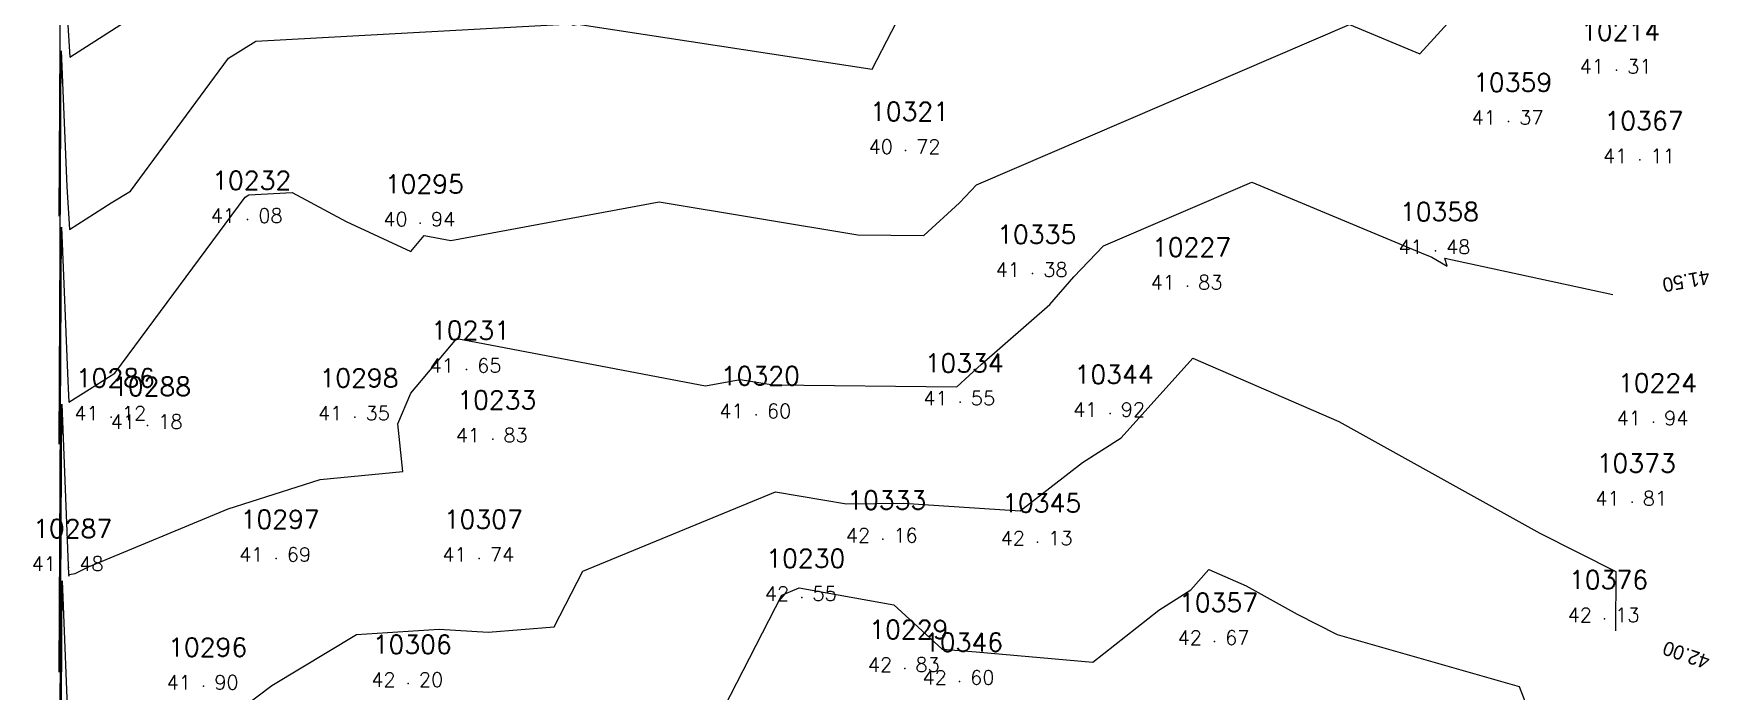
# Model space of a CAD drawing. Header units: millimetres. Extents: x 1412565 to 1412813, y 4931476 to 4931699.
# Drawn here: x 1412564.74 to 1412588.33, y 4931657.98 to 4931667.24 of the extents above; entities that cross this region are included whole.
import ezdxf
from ezdxf.enums import TextEntityAlignment as Align

# ---------------------------------------------------------------- set-up
doc = ezdxf.new("R2010")
doc.units = ezdxf.units.MM
for name, color, linetype in [('CIVIL', 50, 'Continuous'), ('CIVIL-DRAW', 80, 'Continuous'), ('CIVIL-NONAME', 130, 'Continuous'), ('CIVIL-TEXT', 240, 'Continuous'), ('CIVIL-Z', 50, 'Continuous'), ('Tcontours0', 7, 'Continuous'), ('Tcontours1', 7, 'Continuous'), ('Tcontours2', 7, 'Continuous')]:
    doc.layers.add(name, color=color, linetype=linetype)
doc.styles.add('CIVILCADMAIN', font='TXT.SHX')
doc.styles.add('MAVAT_HebTXT', font='hebtxt.shx')
doc.styles.get("Standard").update_dxf_attribs({"font": 'arial.ttf'})

# ---------------------------------------------------------------- blocks, each defined once
blk = doc.blocks.new('CIVIL-ZZ')
at = {"layer": 'CIVIL-DRAW'}
blk.add_point((0, 0), dxfattribs=at)
at = {"layer": 'CIVIL-NONAME'}
blk.add_attdef('NAME', text='', height=1.8, dxfattribs=at).set_placement((0, 2.1), align=Align.CENTER)
at = {"layer": 'CIVIL-TEXT', "flags": 8}
blk.add_attdef('TEXT', text='', height=2, dxfattribs=at).set_placement((0.2, -3.3), align=Align.CENTER)
at = {"layer": 'CIVIL-Z'}
blk.add_attdef('Z1', text='', height=1.6, dxfattribs=at).set_placement((-0.75, -0.225), align=Align.RIGHT)
blk.add_attdef('Z2', (0.75, -0.225), '', height=1.6, dxfattribs=at)

msp = doc.modelspace()

# ---------------------------------------------------------------- linework, layer by layer
at = {"layer": 'Tcontours0', "elevation": 40}
msp.add_lwpolyline([(1412565.097, 4931664.669), (1412565.124, 4931669.482), (1412565.19, 4931667.82), (1412565.246, 4931666.907), (1412566.134, 4931667.472), (1412566.317, 4931667.585), (1412567.251, 4931668.848), (1412567.962, 4931669.298), (1412569.991, 4931669.408), (1412572.972, 4931669.129), (1412575.289, 4931669.238), (1412575.589, 4931670.133), (1412576.392, 4931672.127), (1412578.629, 4931672.363), (1412578.784, 4931672.121), (1412581.823, 4931672.043), (1412583.346, 4931672.001), (1412583.942, 4931672.949), (1412583.953, 4931672.975), (1412584.039, 4931672.98), (1412586.988, 4931674.212)], dxfattribs=at)
at = {"layer": 'Tcontours1'}
for points, elevation in [([(1412565.096, 4931658.247), (1412565.131, 4931664.51), (1412565.217, 4931662.347), (1412565.235, 4931662.051), (1412565.523, 4931662.234), (1412565.882, 4931662.456), (1412567.713, 4931664.933), (1412567.766, 4931664.966), (1412568.378, 4931665), (1412569.139, 4931664.591), (1412570.045, 4931664.17), (1412570.235, 4931664.396), (1412570.61, 4931664.325), (1412573.542, 4931664.87), (1412576.342, 4931664.406), (1412577.27, 4931664.396), (1412577.769, 4931664.856), (1412578.011, 4931665.108), (1412583.259, 4931667.364), (1412584.251, 4931666.951), (1412584.744, 4931667.491), (1412584.857, 4931668.608), (1412585.204, 4931669.517), (1412586.952, 4931669.618)], 41), ([(1412567.515, 4931657.627), (1412568.09, 4931658.063), (1412569.281, 4931658.78), (1412570.445, 4931658.855), (1412571.138, 4931658.81), (1412572.064, 4931658.888), (1412572.467, 4931659.673), (1412575.179, 4931660.788), (1412576.181, 4931660.62), (1412576.976, 4931660.626), (1412578.626, 4931660.522), (1412579.501, 4931661.2), (1412580.047, 4931661.548), (1412581.057, 4931662.668), (1412583.111, 4931661.777), (1412585.941, 4931660.207), (1412587.008, 4931659.666), (1412587.007, 4931658.832)], 42), ([(1412565.095, 4931651.825), (1412565.138, 4931659.537), (1412565.227, 4931657.294)], 42)]:
    msp.add_lwpolyline(points, dxfattribs=dict(at, elevation=elevation))
at = {"layer": 'Tcontours2'}
for points, elevation in [([(1412565.096, 4931661.458), (1412565.127, 4931666.996), (1412565.203, 4931665.083), (1412565.241, 4931664.479), (1412565.829, 4931664.853), (1412566.1, 4931665.02), (1412567.482, 4931666.891), (1412567.864, 4931667.132), (1412572.302, 4931667.373), (1412572.331, 4931667.357), (1412572.403, 4931667.37), (1412572.581, 4931667.34), (1412576.54, 4931666.736), (1412577.096, 4931667.812), (1412581.779, 4931669.693), (1412583.48, 4931669.649), (1412583.9, 4931669.638), (1412584.064, 4931669.899), (1412584.578, 4931671.246), (1412586.964, 4931671.272)], 40.5), ([(1412565.095, 4931655.036), (1412565.134, 4931662.023), (1412565.23, 4931659.627), (1412565.231, 4931659.621), (1412565.233, 4931659.601), (1412565.237, 4931659.623), (1412565.32, 4931659.64), (1412565.508, 4931659.732), (1412567.476, 4931660.547), (1412568.77, 4931660.962), (1412569.933, 4931661.075), (1412569.866, 4931661.743), (1412570.045, 4931662.175), (1412570.693, 4931662.945), (1412574.193, 4931662.279), (1412574.682, 4931662.37), (1412575.149, 4931662.293), (1412577.734, 4931662.263), (1412578.08, 4931662.582), (1412579.042, 4931663.422), (1412579.381, 4931663.812), (1412579.8, 4931664.248), (1412581.886, 4931665.145), (1412584.271, 4931664.151), (1412584.418, 4931664.088), (1412584.638, 4931663.965), (1412584.603, 4931664.075), (1412586.967, 4931663.564)], 41.5), ([(1412574.092, 4931657.038), (1412575.27, 4931659.334), (1412575.516, 4931659.435), (1412575.696, 4931659.405), (1412576.847, 4931659.196), (1412577.525, 4931658.575), (1412578.004, 4931658.537), (1412579.647, 4931658.389), (1412580.576, 4931659.121), (1412581.027, 4931659.408), (1412581.283, 4931659.692), (1412581.804, 4931659.466), (1412582.522, 4931659.067), (1412583.088, 4931658.781), (1412585.647, 4931658.046), (1412586.665, 4931655.43)], 42.5)]:
    msp.add_lwpolyline(points, dxfattribs=dict(at, elevation=elevation))

# ---------------------------------------------------------------- block references
at = {"layer": 'CIVIL'}
ref = msp.add_blockref('CIVIL-ZZ', (1412587.02, 4931666.72, 41.31), dxfattribs=dict(at, xscale=0.2, yscale=0.2))
ref.add_attrib('Z2', '31', (1412587.17, 4931666.675), dxfattribs={"layer": 'CIVIL-Z', "height": 0.2, "style": 'CIVILCADMAIN'})
ref.add_attrib('Z1', '41', (1412586.5, 4931666.675), dxfattribs={"layer": 'CIVIL-Z', "height": 0.2, "style": 'CIVILCADMAIN'})
ref.add_attrib('NAME', '10214', (1412586.52, 4931667.14), dxfattribs={"layer": 'CIVIL-NONAME', "height": 0.26, "style": 'CIVILCADMAIN'})
ref = msp.add_blockref('CIVIL-ZZ', (1412585.5, 4931666, 41.37), dxfattribs=dict(at, xscale=0.2, yscale=0.2))
ref.add_attrib('Z2', '37', (1412585.65, 4931665.955), dxfattribs={"layer": 'CIVIL-Z', "height": 0.2, "style": 'CIVILCADMAIN'})
ref.add_attrib('Z1', '41', (1412584.98, 4931665.955), dxfattribs={"layer": 'CIVIL-Z', "height": 0.2, "style": 'CIVILCADMAIN'})
ref.add_attrib('NAME', '10359', (1412585, 4931666.42), dxfattribs={"layer": 'CIVIL-NONAME', "height": 0.26, "style": 'CIVILCADMAIN'})
ref = msp.add_blockref('CIVIL-ZZ', (1412577.01, 4931665.59, 40.72), dxfattribs=dict(at, xscale=0.2, yscale=0.2))
ref.add_attrib('Z2', '72', (1412577.16, 4931665.545), dxfattribs={"layer": 'CIVIL-Z', "height": 0.2, "style": 'CIVILCADMAIN'})
ref.add_attrib('Z1', '40', (1412576.49, 4931665.545), dxfattribs={"layer": 'CIVIL-Z', "height": 0.2, "style": 'CIVILCADMAIN'})
ref.add_attrib('NAME', '10321', (1412576.51, 4931666.01), dxfattribs={"layer": 'CIVIL-NONAME', "height": 0.26, "style": 'CIVILCADMAIN'})
ref = msp.add_blockref('CIVIL-ZZ', (1412587.35, 4931665.46, 41.11), dxfattribs=dict(at, xscale=0.2, yscale=0.2))
ref.add_attrib('Z2', '11', (1412587.5, 4931665.415), dxfattribs={"layer": 'CIVIL-Z', "height": 0.2, "style": 'CIVILCADMAIN'})
ref.add_attrib('Z1', '41', (1412586.83, 4931665.415), dxfattribs={"layer": 'CIVIL-Z', "height": 0.2, "style": 'CIVILCADMAIN'})
ref.add_attrib('NAME', '10367', (1412586.85, 4931665.88), dxfattribs={"layer": 'CIVIL-NONAME', "height": 0.26, "style": 'CIVILCADMAIN'})
ref = msp.add_blockref('CIVIL-ZZ', (1412567.75, 4931664.62, 41.08), dxfattribs=dict(at, xscale=0.2, yscale=0.2))
ref.add_attrib('Z2', '08', (1412567.9, 4931664.575), dxfattribs={"layer": 'CIVIL-Z', "height": 0.2, "style": 'CIVILCADMAIN'})
ref.add_attrib('Z1', '41', (1412567.23, 4931664.575), dxfattribs={"layer": 'CIVIL-Z', "height": 0.2, "style": 'CIVILCADMAIN'})
ref.add_attrib('NAME', '10232', (1412567.25, 4931665.04), dxfattribs={"layer": 'CIVIL-NONAME', "height": 0.26, "style": 'CIVILCADMAIN'})
ref = msp.add_blockref('CIVIL-ZZ', (1412570.18, 4931664.57, 40.94), dxfattribs=dict(at, xscale=0.2, yscale=0.2))
ref.add_attrib('Z2', '94', (1412570.33, 4931664.525), dxfattribs={"layer": 'CIVIL-Z', "height": 0.2, "style": 'CIVILCADMAIN'})
ref.add_attrib('Z1', '40', (1412569.66, 4931664.525), dxfattribs={"layer": 'CIVIL-Z', "height": 0.2, "style": 'CIVILCADMAIN'})
ref.add_attrib('NAME', '10295', (1412569.68, 4931664.99), dxfattribs={"layer": 'CIVIL-NONAME', "height": 0.26, "style": 'CIVILCADMAIN'})
ref = msp.add_blockref('CIVIL-ZZ', (1412584.47, 4931664.18, 41.48), dxfattribs=dict(at, xscale=0.2, yscale=0.2))
ref.add_attrib('Z2', '48', (1412584.62, 4931664.135), dxfattribs={"layer": 'CIVIL-Z', "height": 0.2, "style": 'CIVILCADMAIN'})
ref.add_attrib('Z1', '41', (1412583.95, 4931664.135), dxfattribs={"layer": 'CIVIL-Z', "height": 0.2, "style": 'CIVILCADMAIN'})
ref.add_attrib('NAME', '10358', (1412583.97, 4931664.6), dxfattribs={"layer": 'CIVIL-NONAME', "height": 0.26, "style": 'CIVILCADMAIN'})
ref = msp.add_blockref('CIVIL-ZZ', (1412578.8, 4931663.86, 41.38), dxfattribs=dict(at, xscale=0.2, yscale=0.2))
ref.add_attrib('Z2', '38', (1412578.95, 4931663.815), dxfattribs={"layer": 'CIVIL-Z', "height": 0.2, "style": 'CIVILCADMAIN'})
ref.add_attrib('Z1', '41', (1412578.28, 4931663.815), dxfattribs={"layer": 'CIVIL-Z', "height": 0.2, "style": 'CIVILCADMAIN'})
ref.add_attrib('NAME', '10335', (1412578.3, 4931664.28), dxfattribs={"layer": 'CIVIL-NONAME', "height": 0.26, "style": 'CIVILCADMAIN'})
ref = msp.add_blockref('CIVIL-ZZ', (1412580.98, 4931663.68, 41.83), dxfattribs=dict(at, xscale=0.2, yscale=0.2))
ref.add_attrib('Z2', '83', (1412581.13, 4931663.635), dxfattribs={"layer": 'CIVIL-Z', "height": 0.2, "style": 'CIVILCADMAIN'})
ref.add_attrib('Z1', '41', (1412580.46, 4931663.635), dxfattribs={"layer": 'CIVIL-Z', "height": 0.2, "style": 'CIVILCADMAIN'})
ref.add_attrib('NAME', '10227', (1412580.48, 4931664.1), dxfattribs={"layer": 'CIVIL-NONAME', "height": 0.26, "style": 'CIVILCADMAIN'})
ref = msp.add_blockref('CIVIL-ZZ', (1412570.83, 4931662.51, 41.65), dxfattribs=dict(at, xscale=0.2, yscale=0.2))
ref.add_attrib('Z2', '65', (1412570.98, 4931662.465), dxfattribs={"layer": 'CIVIL-Z', "height": 0.2, "style": 'CIVILCADMAIN'})
ref.add_attrib('Z1', '41', (1412570.31, 4931662.465), dxfattribs={"layer": 'CIVIL-Z', "height": 0.2, "style": 'CIVILCADMAIN'})
ref.add_attrib('NAME', '10231', (1412570.33, 4931662.93), dxfattribs={"layer": 'CIVIL-NONAME', "height": 0.26, "style": 'CIVILCADMAIN'})
ref = msp.add_blockref('CIVIL-ZZ', (1412577.78, 4931662.05, 41.55), dxfattribs=dict(at, xscale=0.2, yscale=0.2))
ref.add_attrib('Z2', '55', (1412577.93, 4931662.005), dxfattribs={"layer": 'CIVIL-Z', "height": 0.2, "style": 'CIVILCADMAIN'})
ref.add_attrib('Z1', '41', (1412577.26, 4931662.005), dxfattribs={"layer": 'CIVIL-Z', "height": 0.2, "style": 'CIVILCADMAIN'})
ref.add_attrib('NAME', '10334', (1412577.28, 4931662.47), dxfattribs={"layer": 'CIVIL-NONAME', "height": 0.26, "style": 'CIVILCADMAIN'})
ref = msp.add_blockref('CIVIL-ZZ', (1412565.83, 4931661.84, 41.12), dxfattribs=dict(at, xscale=0.2, yscale=0.2))
ref.add_attrib('Z2', '12', (1412565.98, 4931661.795), dxfattribs={"layer": 'CIVIL-Z', "height": 0.2, "style": 'CIVILCADMAIN'})
ref.add_attrib('Z1', '41', (1412565.31, 4931661.795), dxfattribs={"layer": 'CIVIL-Z', "height": 0.2, "style": 'CIVILCADMAIN'})
ref.add_attrib('NAME', '10286', (1412565.33, 4931662.26), dxfattribs={"layer": 'CIVIL-NONAME', "height": 0.26, "style": 'CIVILCADMAIN'})
ref = msp.add_blockref('CIVIL-ZZ', (1412569.26, 4931661.84, 41.35), dxfattribs=dict(at, xscale=0.2, yscale=0.2))
ref.add_attrib('Z2', '35', (1412569.41, 4931661.795), dxfattribs={"layer": 'CIVIL-Z', "height": 0.2, "style": 'CIVILCADMAIN'})
ref.add_attrib('Z1', '41', (1412568.74, 4931661.795), dxfattribs={"layer": 'CIVIL-Z', "height": 0.2, "style": 'CIVILCADMAIN'})
ref.add_attrib('NAME', '10298', (1412568.76, 4931662.26), dxfattribs={"layer": 'CIVIL-NONAME', "height": 0.26, "style": 'CIVILCADMAIN'})
ref = msp.add_blockref('CIVIL-ZZ', (1412574.91, 4931661.87, 41.6), dxfattribs=dict(at, xscale=0.2, yscale=0.2))
ref.add_attrib('Z2', '60', (1412575.06, 4931661.825), dxfattribs={"layer": 'CIVIL-Z', "height": 0.2, "style": 'CIVILCADMAIN'})
ref.add_attrib('Z1', '41', (1412574.39, 4931661.825), dxfattribs={"layer": 'CIVIL-Z', "height": 0.2, "style": 'CIVILCADMAIN'})
ref.add_attrib('NAME', '10320', (1412574.41, 4931662.29), dxfattribs={"layer": 'CIVIL-NONAME', "height": 0.26, "style": 'CIVILCADMAIN'})
ref = msp.add_blockref('CIVIL-ZZ', (1412579.89, 4931661.89, 41.92), dxfattribs=dict(at, xscale=0.2, yscale=0.2))
ref.add_attrib('Z2', '92', (1412580.04, 4931661.845), dxfattribs={"layer": 'CIVIL-Z', "height": 0.2, "style": 'CIVILCADMAIN'})
ref.add_attrib('Z1', '41', (1412579.37, 4931661.845), dxfattribs={"layer": 'CIVIL-Z', "height": 0.2, "style": 'CIVILCADMAIN'})
ref.add_attrib('NAME', '10344', (1412579.39, 4931662.31), dxfattribs={"layer": 'CIVIL-NONAME', "height": 0.26, "style": 'CIVILCADMAIN'})
ref = msp.add_blockref('CIVIL-ZZ', (1412587.54, 4931661.77, 41.94), dxfattribs=dict(at, xscale=0.2, yscale=0.2))
ref.add_attrib('Z2', '94', (1412587.69, 4931661.725), dxfattribs={"layer": 'CIVIL-Z', "height": 0.2, "style": 'CIVILCADMAIN'})
ref.add_attrib('Z1', '41', (1412587.02, 4931661.725), dxfattribs={"layer": 'CIVIL-Z', "height": 0.2, "style": 'CIVILCADMAIN'})
ref.add_attrib('NAME', '10224', (1412587.04, 4931662.19), dxfattribs={"layer": 'CIVIL-NONAME', "height": 0.26, "style": 'CIVILCADMAIN'})
ref = msp.add_blockref('CIVIL-ZZ', (1412566.34, 4931661.72, 41.18), dxfattribs=dict(at, xscale=0.2, yscale=0.2))
ref.add_attrib('Z2', '18', (1412566.49, 4931661.675), dxfattribs={"layer": 'CIVIL-Z', "height": 0.2, "style": 'CIVILCADMAIN'})
ref.add_attrib('Z1', '41', (1412565.82, 4931661.675), dxfattribs={"layer": 'CIVIL-Z', "height": 0.2, "style": 'CIVILCADMAIN'})
ref.add_attrib('NAME', '10288', (1412565.84, 4931662.14), dxfattribs={"layer": 'CIVIL-NONAME', "height": 0.26, "style": 'CIVILCADMAIN'})
ref = msp.add_blockref('CIVIL-ZZ', (1412571.2, 4931661.53, 41.83), dxfattribs=dict(at, xscale=0.2, yscale=0.2))
ref.add_attrib('Z2', '83', (1412571.35, 4931661.485), dxfattribs={"layer": 'CIVIL-Z', "height": 0.2, "style": 'CIVILCADMAIN'})
ref.add_attrib('Z1', '41', (1412570.68, 4931661.485), dxfattribs={"layer": 'CIVIL-Z', "height": 0.2, "style": 'CIVILCADMAIN'})
ref.add_attrib('NAME', '10233', (1412570.7, 4931661.95), dxfattribs={"layer": 'CIVIL-NONAME', "height": 0.26, "style": 'CIVILCADMAIN'})
ref = msp.add_blockref('CIVIL-ZZ', (1412587.24, 4931660.64, 41.81), dxfattribs=dict(at, xscale=0.2, yscale=0.2))
ref.add_attrib('Z2', '81', (1412587.39, 4931660.595), dxfattribs={"layer": 'CIVIL-Z', "height": 0.2, "style": 'CIVILCADMAIN'})
ref.add_attrib('Z1', '41', (1412586.72, 4931660.595), dxfattribs={"layer": 'CIVIL-Z', "height": 0.2, "style": 'CIVILCADMAIN'})
ref.add_attrib('NAME', '10373', (1412586.74, 4931661.06), dxfattribs={"layer": 'CIVIL-NONAME', "height": 0.26, "style": 'CIVILCADMAIN'})
ref = msp.add_blockref('CIVIL-ZZ', (1412576.69, 4931660.12, 42.16), dxfattribs=dict(at, xscale=0.2, yscale=0.2))
ref.add_attrib('Z2', '16', (1412576.84, 4931660.075), dxfattribs={"layer": 'CIVIL-Z', "height": 0.2, "style": 'CIVILCADMAIN'})
ref.add_attrib('Z1', '42', (1412576.17, 4931660.075), dxfattribs={"layer": 'CIVIL-Z', "height": 0.2, "style": 'CIVILCADMAIN'})
ref.add_attrib('NAME', '10333', (1412576.19, 4931660.54), dxfattribs={"layer": 'CIVIL-NONAME', "height": 0.26, "style": 'CIVILCADMAIN'})
ref = msp.add_blockref('CIVIL-ZZ', (1412578.87, 4931660.08, 42.13), dxfattribs=dict(at, xscale=0.2, yscale=0.2))
ref.add_attrib('Z2', '13', (1412579.02, 4931660.035), dxfattribs={"layer": 'CIVIL-Z', "height": 0.2, "style": 'CIVILCADMAIN'})
ref.add_attrib('Z1', '42', (1412578.35, 4931660.035), dxfattribs={"layer": 'CIVIL-Z', "height": 0.2, "style": 'CIVILCADMAIN'})
ref.add_attrib('NAME', '10345', (1412578.37, 4931660.5), dxfattribs={"layer": 'CIVIL-NONAME', "height": 0.26, "style": 'CIVILCADMAIN'})
ref = msp.add_blockref('CIVIL-ZZ', (1412565.23, 4931659.72, 41.48), dxfattribs=dict(at, xscale=0.2, yscale=0.2))
ref.add_attrib('Z2', '48', (1412565.38, 4931659.675), dxfattribs={"layer": 'CIVIL-Z', "height": 0.2, "style": 'CIVILCADMAIN'})
ref.add_attrib('Z1', '41', (1412564.71, 4931659.675), dxfattribs={"layer": 'CIVIL-Z', "height": 0.2, "style": 'CIVILCADMAIN'})
ref.add_attrib('NAME', '10287', (1412564.73, 4931660.14), dxfattribs={"layer": 'CIVIL-NONAME', "height": 0.26, "style": 'CIVILCADMAIN'})
ref = msp.add_blockref('CIVIL-ZZ', (1412568.15, 4931659.85, 41.69), dxfattribs=dict(at, xscale=0.2, yscale=0.2))
ref.add_attrib('Z2', '69', (1412568.3, 4931659.805), dxfattribs={"layer": 'CIVIL-Z', "height": 0.2, "style": 'CIVILCADMAIN'})
ref.add_attrib('Z1', '41', (1412567.63, 4931659.805), dxfattribs={"layer": 'CIVIL-Z', "height": 0.2, "style": 'CIVILCADMAIN'})
ref.add_attrib('NAME', '10297', (1412567.65, 4931660.27), dxfattribs={"layer": 'CIVIL-NONAME', "height": 0.26, "style": 'CIVILCADMAIN'})
ref = msp.add_blockref('CIVIL-ZZ', (1412571.01, 4931659.85, 41.74), dxfattribs=dict(at, xscale=0.2, yscale=0.2))
ref.add_attrib('Z2', '74', (1412571.16, 4931659.805), dxfattribs={"layer": 'CIVIL-Z', "height": 0.2, "style": 'CIVILCADMAIN'})
ref.add_attrib('Z1', '41', (1412570.49, 4931659.805), dxfattribs={"layer": 'CIVIL-Z', "height": 0.2, "style": 'CIVILCADMAIN'})
ref.add_attrib('NAME', '10307', (1412570.51, 4931660.27), dxfattribs={"layer": 'CIVIL-NONAME', "height": 0.26, "style": 'CIVILCADMAIN'})
ref = msp.add_blockref('CIVIL-ZZ', (1412575.55, 4931659.3, 42.55), dxfattribs=dict(at, xscale=0.2, yscale=0.2))
ref.add_attrib('Z2', '55', (1412575.7, 4931659.255), dxfattribs={"layer": 'CIVIL-Z', "height": 0.2, "style": 'CIVILCADMAIN'})
ref.add_attrib('Z1', '42', (1412575.03, 4931659.255), dxfattribs={"layer": 'CIVIL-Z', "height": 0.2, "style": 'CIVILCADMAIN'})
ref.add_attrib('NAME', '10230', (1412575.05, 4931659.72), dxfattribs={"layer": 'CIVIL-NONAME', "height": 0.26, "style": 'CIVILCADMAIN'})
ref = msp.add_blockref('CIVIL-ZZ', (1412586.85, 4931659, 42.13), dxfattribs=dict(at, xscale=0.2, yscale=0.2))
ref.add_attrib('Z2', '13', (1412587, 4931658.955), dxfattribs={"layer": 'CIVIL-Z', "height": 0.2, "style": 'CIVILCADMAIN'})
ref.add_attrib('Z1', '42', (1412586.33, 4931658.955), dxfattribs={"layer": 'CIVIL-Z', "height": 0.2, "style": 'CIVILCADMAIN'})
ref.add_attrib('NAME', '10376', (1412586.35, 4931659.42), dxfattribs={"layer": 'CIVIL-NONAME', "height": 0.26, "style": 'CIVILCADMAIN'})
ref = msp.add_blockref('CIVIL-ZZ', (1412581.36, 4931658.68, 42.67), dxfattribs=dict(at, xscale=0.2, yscale=0.2))
ref.add_attrib('Z2', '67', (1412581.51, 4931658.635), dxfattribs={"layer": 'CIVIL-Z', "height": 0.2, "style": 'CIVILCADMAIN'})
ref.add_attrib('Z1', '42', (1412580.84, 4931658.635), dxfattribs={"layer": 'CIVIL-Z', "height": 0.2, "style": 'CIVILCADMAIN'})
ref.add_attrib('NAME', '10357', (1412580.86, 4931659.1), dxfattribs={"layer": 'CIVIL-NONAME', "height": 0.26, "style": 'CIVILCADMAIN'})
ref = msp.add_blockref('CIVIL-ZZ', (1412577, 4931658.3, 42.83), dxfattribs=dict(at, xscale=0.2, yscale=0.2))
ref.add_attrib('Z2', '83', (1412577.15, 4931658.255), dxfattribs={"layer": 'CIVIL-Z', "height": 0.2, "style": 'CIVILCADMAIN'})
ref.add_attrib('Z1', '42', (1412576.48, 4931658.255), dxfattribs={"layer": 'CIVIL-Z', "height": 0.2, "style": 'CIVILCADMAIN'})
ref.add_attrib('NAME', '10229', (1412576.5, 4931658.72), dxfattribs={"layer": 'CIVIL-NONAME', "height": 0.26, "style": 'CIVILCADMAIN'})
ref = msp.add_blockref('CIVIL-ZZ', (1412567.13, 4931658.05, 41.9), dxfattribs=dict(at, xscale=0.2, yscale=0.2))
ref.add_attrib('Z2', '90', (1412567.28, 4931658.005), dxfattribs={"layer": 'CIVIL-Z', "height": 0.2, "style": 'CIVILCADMAIN'})
ref.add_attrib('Z1', '41', (1412566.61, 4931658.005), dxfattribs={"layer": 'CIVIL-Z', "height": 0.2, "style": 'CIVILCADMAIN'})
ref.add_attrib('NAME', '10296', (1412566.63, 4931658.47), dxfattribs={"layer": 'CIVIL-NONAME', "height": 0.26, "style": 'CIVILCADMAIN'})
ref = msp.add_blockref('CIVIL-ZZ', (1412570.01, 4931658.09, 42.2), dxfattribs=dict(at, xscale=0.2, yscale=0.2))
ref.add_attrib('Z2', '20', (1412570.16, 4931658.045), dxfattribs={"layer": 'CIVIL-Z', "height": 0.2, "style": 'CIVILCADMAIN'})
ref.add_attrib('Z1', '42', (1412569.49, 4931658.045), dxfattribs={"layer": 'CIVIL-Z', "height": 0.2, "style": 'CIVILCADMAIN'})
ref.add_attrib('NAME', '10306', (1412569.51, 4931658.51), dxfattribs={"layer": 'CIVIL-NONAME', "height": 0.26, "style": 'CIVILCADMAIN'})
ref = msp.add_blockref('CIVIL-ZZ', (1412577.77, 4931658.12, 42.6), dxfattribs=dict(at, xscale=0.2, yscale=0.2))
ref.add_attrib('Z2', '60', (1412577.92, 4931658.075), dxfattribs={"layer": 'CIVIL-Z', "height": 0.2, "style": 'CIVILCADMAIN'})
ref.add_attrib('Z1', '42', (1412577.25, 4931658.075), dxfattribs={"layer": 'CIVIL-Z', "height": 0.2, "style": 'CIVILCADMAIN'})
ref.add_attrib('NAME', '10346', (1412577.27, 4931658.54), dxfattribs={"layer": 'CIVIL-NONAME', "height": 0.26, "style": 'CIVILCADMAIN'})

# ---------------------------------------------------------------- texts
at = {"layer": 'Tcontours1', "style": 'MAVAT_HebTXT'}
msp.add_text('42.00', height=0.2, rotation=160.9802, dxfattribs=at).set_placement((1412588, 4931658.49, 42), align=Align.MIDDLE_CENTER)
at = {"layer": 'Tcontours2', "style": 'MAVAT_HebTXT'}
msp.add_text('41.50', height=0.2, rotation=190.3747, dxfattribs=at).set_placement((1412588, 4931663.753, 41.5), align=Align.MIDDLE_CENTER)

doc.saveas('drawing.dxf')
